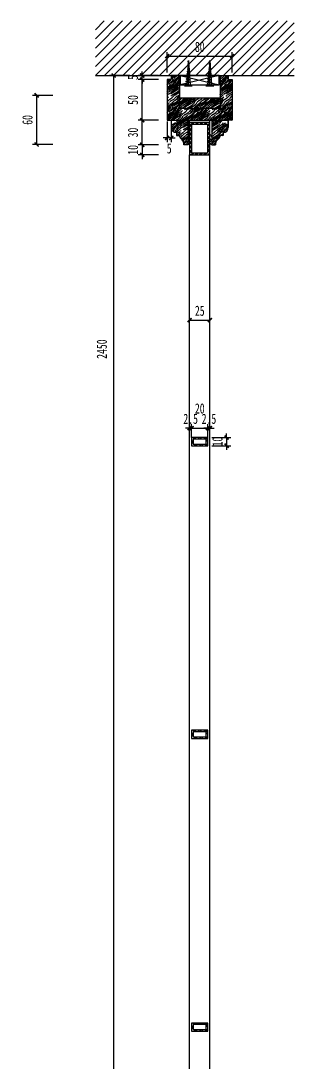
# Model space of a CAD drawing. Header units: millimetres. Extents: x 3104083 to 3173399, y -3165492 to -3044687.
# Drawn here: x 3122194 to 3122529, y -3049288 to -3048011 of the extents above; entities that cross this region are included whole.
import ezdxf

# ---------------------------------------------------------------- set-up
doc = ezdxf.new("R2010")
doc.units = ezdxf.units.MM
doc.header["$LTSCALE"] = 500
doc.header["$MEASUREMENT"] = 0
doc.header["$PDMODE"] = 2
doc.layers.get('0').update_dxf_attribs({"linetype": 'CONTINUOUS'})
doc.layers.get('DEFPOINTS').update_dxf_attribs({"linetype": 'CONTINUOUS'})
for name, color, linetype in [('2', 3, 'CONTINUOUS'), ('D-节点填充', 250, 'CONTINUOUS'), ('D-造型粗线', 4, 'CONTINUOUS'), ('D-造型细线', 146, 'CONTINUOUS')]:
    doc.layers.add(name, color=color, linetype=linetype)
doc.styles.add('DIM', font='SimSun.ttf', dxfattribs={"width": 0.7})
doc.dimstyles.new('00-5', dxfattribs={"dimscale": 5, "dimtxt": 2.5, "dimasz": 1, "dimexe": 1, "dimexo": 1, "dimgap": 1, "dimtad": 1, "dimdec": 0, "dimzin": 0, "dimdsep": 46, "dimtxsty": 'DIM', "dimblk": 'ARCHTICK', "dimcen": 0, "dimclrd": 5, "dimclre": 5, "dimclrt": 35, "dimadec": 0, "dimazin": 0, "dimtfac": 0.5, "dimtdec": 0, "dimtix": 1, "dimtmove": 2, "dimatfit": 2, "dimldrblk": 'A', "dimfxl": 0, "dimtolj": 1, "dimtzin": 0, "dimlwd": -1, "dimlwe": -1, "dimarcsym": 0})
pattern_1 = [(45, (156584.253, -124356.633), (-16.97056275, 16.97056275), [4.8, -7.2, 2.4, -9.6]), (45, (156595.708, -124344.33), (-16.97056275, 16.97056275), [4.8, -19.2]), (45, (156593.162, -124345.178), (-16.97056275, 16.97056275), [2.4, -21.6]), (45, (156583.404, -124354.087), (-16.97056275, 16.97056275), [1.2, -16.8, 1.2, -4.8]), (45, (156588.496, -124347.3), (-16.97056275, 16.97056275), [4.8, -7.2, 1.2, -10.8]), (45, (156583.829, -124351.117), (-16.97056275, 16.97056275), [3.6, -20.4]), (45, (156587.647, -124346.45), (-16.97056275, 16.97056275), [7.2, -16.8]), (45, (156582.132, -124351.117), (-16.97056275, 16.97056275), [4.8, -19.2]), (45, (156588.496, -124343.905), (-16.97056275, 16.97056275), [12, -12]), (45, (156582.556, -124348.147), (-16.97056275, 16.97056275), [2.4, -7.2, 4.8, -9.6]), (45, (156594.01, -124335.844), (-16.97056275, 16.97056275), [4.8, -19.2]), (45, (156590.193, -124338.814), (-16.97056275, 16.97056275), [2.4, -21.6]), (45, (156586.374, -124341.783), (-16.97056275, 16.97056275), [2.4, -21.6]), (45, (156577.465, -124349.844), (-16.97056275, 16.97056275), [4.8, -19.2]), (45, (156585.526, -124340.935), (-16.97056275, 16.97056275), [4.8, -19.2]), (45, (156584.677, -124340.086), (-16.97056275, 16.97056275), [4.8, -4.8, 4.8, -9.6]), (45, (156580.435, -124342.632), (-16.97056275, 16.97056275), [2.4, -12, 4.8, -4.8]), (45, (156583.404, -124338.814), (-16.97056275, 16.97056275), [7.2, -16.8]), (45, (156582.556, -124337.965), (-16.97056275, 16.97056275), [4.8, -19.2]), (45, (156575.343, -124344.33), (-16.97056275, 16.97056275), [7.2, -9.6, 2.4, -4.8]), (45, (156574.495, -124343.48), (-16.97056275, 16.97056275), [12, -12]), (45, (156584.253, -124332.874), (-16.97056275, 16.97056275), [2.4, -21.6]), (45, (156578.737, -124337.54), (-16.97056275, 16.97056275), [4.8, -19.2]), (45, (156574.92, -124340.51), (-16.97056275, 16.97056275), [2.4, -9.6, 2.4, -9.6]), (45, (156572.798, -124341.783), (-16.97056275, 16.97056275), [2.4, -7.2, 4.8, -9.6]), (45, (156575.768, -124337.965), (-16.97056275, 16.97056275), [2.4, -12, 2.4, -7.2]), (45, (156578.737, -124334.147), (-16.97056275, 16.97056275), [7.2, -16.8]), (45, (156571.1, -124340.086), (-16.97056275, 16.97056275), [4.8, -19.2]), (45, (156579.162, -124331.177), (-16.97056275, 16.97056275), [2.4, -21.6]), (45, (156582.132, -124327.358), (-16.97056275, 16.97056275), [2.4, -21.6]), (59.03624347, (156594.8595, -124343.4805), (16.970562749, 16.970562747), [2.472, -96.48253262]), (59.03624347, (156592.738, -124337.965), (16.970562749, 16.970562747), [2.472, -96.48253262]), (59.03624347, (156580.859, -124329.48), (16.970562749, 16.970562747), [2.472, -96.48253262]), (59.03624347, (156582.1316, -124340.935), (16.970562749, 16.970562747), [2.472, -96.48253262]), (59.03624347, (156582.98, -124334.995), (16.970562749, 16.970562747), [2.472, -96.48253262]), (59.03624347, (156585.95, -124334.571), (16.970562749, 16.970562747), [2.472, -96.48253262]), (59.03624347, (156574.495, -124340.0864), (16.970562749, 16.970562747), [2.472, -96.48253262]), (59.03624347, (156582.1316, -124334.147), (16.970562749, 16.970562747), [2.472, -96.48253262]), (59.03624347, (156591.8897, -124337.1166), (16.970562749, 16.970562747), [4.944, -94.01053262]), (59.03624347, (156588.92, -124337.541), (16.970562749, 16.970562747), [4.944, -94.01053262]), (59.03624347, (156588.0713, -124336.6923), (16.970562749, 16.970562747), [4.944, -94.01053262]), (210.96375653, (156588.4956, -124347.299), (-16.970562747, -16.970562749), [2.472, -4.944, 2.472, -89.066532624]), (210.96375653, (156582.556, -124348.1474), (-16.970562747, -16.970562749), [2.472, -96.48253262]), (210.96375653, (156574.919, -124340.5107), (-16.970562747, -16.970562749), [4.944, -94.01053262]), (239.03624347, (156595.708, -124344.329), (-16.970562749, -16.970562747), [2.472, -96.48253262]), (30.96375653, (156599.102, -124340.935), (16.970562747, 16.970562749), [2.472, -96.48253262]), (30.96375653, (156588.0713, -124340.0864), (16.970562747, 16.970562749), [2.472, -96.48253262]), (30.96375653, (156588.4956, -124333.7225), (16.970562747, 16.970562749), [2.472, -96.48253262]), (30.96375653, (156580.4346, -124339.238), (16.970562747, 16.970562749), [2.472, -96.48253262]), (30.96375653, (156576.616, -124338.8136), (16.970562747, 16.970562749), [2.472, -96.48253262]), (30.96375653, (156577.4647, -124336.268), (16.970562747, 16.970562749), [2.472, -96.48253262]), (30.96375653, (156580.4346, -124339.238), (16.970562747, 16.970562749), [2.472, -96.48253262]), (30.96375653, (156582.98, -124331.601), (16.970562747, 16.970562749), [9.888, -89.06653262]), (30.96375653, (156584.253, -124353.2386), (16.970562747, 16.970562749), [9.888, -89.06653262]), (30.96375653, (156584.677, -124350.269), (16.970562747, 16.970562749), [9.888, -89.06653262]), (30.96375653, (156585.526, -124347.723), (16.970562747, 16.970562749), [2.472, -4.944, 4.944, -86.594532624]), (30.96375653, (156584.253, -124346.4504), (16.970562747, 16.970562749), [4.944, -4.944, 4.944, -84.122532624]), (30.96375653, (156580.859, -124346.4504), (16.970562747, 16.970562749), [9.888, -89.06653262]), (30.96375653, (156577.889, -124346.8746), (16.970562747, 16.970562749), [9.888, -89.06653262]), (30.96375653, (156577.0404, -124346.026), (16.970562747, 16.970562749), [9.888, -89.06653262]), (30.96375653, (156583.8287, -124329.0555), (16.970562747, 16.970562749), [2.472, -96.48253262]), (30.96376753, (156583.8287, -124325.6614), (16.970559489, 16.970566007), [4.944, -94.01053262]), (30.96376753, (156574.495, -124336.6923), (16.970559489, 16.970566007), [4.944, -94.01053262]), (30.96375753, (156587.647, -124353.2386), (16.970562451, 16.970563045), [9.888, -89.06653262]), (30.96375753, (156585.95, -124331.177), (16.970562451, 16.970563045), [7.416, -91.53853262]), (30.96375753, (156588.92, -124330.7526), (16.970562451, 16.970563045), [14.832, -84.12253262])]

# ---------------------------------------------------------------- blocks, each defined once
blk = doc.blocks.new('A$C100F4FDF')
at = {"color": 2}
for p, q in [((-4.9, 0), (-3.4, -1.1)), ((-4.9, 0), (4.9, 0)), ((4.9, 0), (3.4, -1.1)), ((-3.4, -1.1), (3.4, -1.1)), ((0, -31.1), (-2.3, -1.1)), ((0, -31.1), (2.3, -1.1))]:
    blk.add_line(p, q, dxfattribs=at)
for p in [(0, -1.1), (-0.2, -29.8)]:
    blk.add_line(p, (0, -31.1))
for points in [[(2.3, -1.1), (-3.3, -2.4), (-2.2, -2.7)], [(2.1, -3.7), (3.1, -3.9), (-2.9, -5.5), (-2, -5.7)], [(1.9, -6.7), (2.7, -7), (-2.6, -8.5), (-1.7, -8.8)], [(1.7, -9.8), (2.4, -10), (-2.2, -11.5), (-1.5, -11.8)], [(1.4, -12.8), (2, -13.1), (-1.9, -14.6), (-1.3, -14.8)], [(1.2, -15.9), (1.7, -16.1), (-1.5, -17.6)], [(-1.5, -17.6), (-1, -17.9)], [(0.9, -18.9), (1.4, -19.1), (-1.2, -20.7), (-0.8, -20.9)], [(0.7, -22), (1, -22.2), (-0.8, -23.7), (-0.6, -24)], [(0.5, -25), (0.7, -25.2), (-0.5, -26.7), (-0.3, -27.1)], [(0.2, -28.1), (0.3, -28.3), (-0.2, -29.8)]]:
    blk.add_lwpolyline(points)
blk = doc.blocks.new('_ArchTick')
at = {"color": 0, "linetype": 'ByBlock', "const_width": 0.4}
blk.add_lwpolyline([(-0.5, -0.5), (0.5, 0.5)], dxfattribs=at)
blk = doc.blocks.new('*D31')
at = {"layer": 'D-造型细线', "color": 5, "ltscale": 100}
for p, q in [((3122362.6, -3048132.7), (3122337.6, -3048132.7)), ((3122342.6, -3048162.7), (3122342.6, -3048132.7)), ((3122362.6, -3048162.7), (3122337.6, -3048162.7))]:
    blk.add_line(p, q, dxfattribs=at)
at = {"layer": 'DEFPOINTS', "color": 0, "ltscale": 100}
for p in [(3122342.6, -3048132.7), (3122373.3, -3048132.7), (3122393.9, -3048162.7)]:
    blk.add_point(p, dxfattribs=at)
at = {"layer": 'D-造型细线', "color": 5, "ltscale": 100, "xscale": 5, "yscale": 5, "zscale": 5}
for p, rotation in [((3122342.6, -3048132.7), 90), ((3122342.6, -3048162.7), 270)]:
    blk.add_blockref('_ArchTick', p, dxfattribs=dict(at, rotation=rotation))
at = {"layer": 'D-造型细线', "color": 35, "ltscale": 100, "insert": (3122331.3, -3048147.7), "char_height": 12.5, "attachment_point": 5, "rotation": 90, "style": 'DIM'}
blk.add_mtext('\\A1;30', dxfattribs=at)
blk = doc.blocks.new('A')
for p, q in [((-0.37, 0), (-2.13, 0)), ((-1.44, 1.15), (-1.09, 1.44)), ((-1.44, 1.15), (-0.37, 0)), ((-1.44, -1.15), (-0.37, 0)), ((-1.09, 1.44), (0, 0)), ((-1.09, -1.44), (0, 0)), ((-1.44, -1.15), (-1.09, -1.44))]:
    blk.add_line(p, q)
for points in [[(-1.44, 1.15), (-1.09, 1.44), (-0.37, 0), (0, 0)], [(-1.44, -1.15), (-1.09, -1.44), (-0.37, 0), (0, 0)]]:
    blk.add_solid(points)
blk = doc.blocks.new('*D32')
at = {"layer": 'D-造型细线', "color": 5, "ltscale": 100}
for p, q in [((3122362.6, -3048082.7), (3122337.6, -3048082.7)), ((3122342.6, -3048132.7), (3122342.6, -3048082.7)), ((3122362.6, -3048132.7), (3122337.6, -3048132.7))]:
    blk.add_line(p, q, dxfattribs=at)
at = {"layer": 'DEFPOINTS', "color": 0, "ltscale": 100}
for p in [(3122342.6, -3048082.7), (3122373.3, -3048082.7), (3122373.3, -3048132.7)]:
    blk.add_point(p, dxfattribs=at)
at = {"layer": 'D-造型细线', "color": 5, "ltscale": 100, "xscale": 5, "yscale": 5, "zscale": 5}
for p, rotation in [((3122342.6, -3048082.7), 90), ((3122342.6, -3048132.7), 270)]:
    blk.add_blockref('_ArchTick', p, dxfattribs=dict(at, rotation=rotation))
at = {"layer": 'D-造型细线', "color": 35, "ltscale": 100, "insert": (3122331.3, -3048107.7), "char_height": 12.5, "attachment_point": 5, "rotation": 90, "style": 'DIM'}
blk.add_mtext('\\A1;50', dxfattribs=at)
blk = doc.blocks.new('*D33')
at = {"layer": 'D-造型细线', "color": 5, "ltscale": 100}
for p, q in [((3122342.6, -3048077.7), (3122342.6, -3048072.7)), ((3122362.6, -3048077.7), (3122337.6, -3048077.7)), ((3122362.6, -3048082.7), (3122337.6, -3048082.7)), ((3122342.6, -3048082.7), (3122342.6, -3048077.7)), ((3122342.6, -3048082.7), (3122342.6, -3048087.7))]:
    blk.add_line(p, q, dxfattribs=at)
at = {"layer": 'DEFPOINTS', "color": 0, "ltscale": 100}
for p in [(3122342.6, -3048077.7), (3122373.3, -3048082.7), (3122378.3, -3048077.7)]:
    blk.add_point(p, dxfattribs=at)
at = {"layer": 'D-造型细线', "color": 5, "ltscale": 100, "xscale": 5, "yscale": 5, "zscale": 5}
for p, rotation in [((3122342.6, -3048077.7), 270), ((3122342.6, -3048082.7), 90)]:
    blk.add_blockref('_ArchTick', p, dxfattribs=dict(at, rotation=rotation))
at = {"layer": 'D-造型细线', "color": 35, "ltscale": 100, "insert": (3122331.3, -3048080.2), "char_height": 12.5, "attachment_point": 5, "rotation": 90, "style": 'DIM'}
blk.add_mtext('\\A1;5', dxfattribs=at)
blk = doc.blocks.new('*D34')
at = {"layer": 'D-造型细线', "color": 5, "ltscale": 100}
for p, q in [((3122373.3, -3048073.9), (3122373.3, -3048048.9)), ((3122453.3, -3048073.9), (3122453.3, -3048048.9)), ((3122373.3, -3048053.9), (3122453.3, -3048053.9))]:
    blk.add_line(p, q, dxfattribs=at)
at = {"layer": 'DEFPOINTS', "color": 0, "ltscale": 100}
for p in [(3122453.3, -3048053.9), (3122373.3, -3048096.3), (3122453.3, -3048096.3)]:
    blk.add_point(p, dxfattribs=at)
at = {"layer": 'D-造型细线', "color": 5, "ltscale": 100, "xscale": 5, "yscale": 5, "zscale": 5, "rotation": 180}
blk.add_blockref('_ArchTick', (3122373.3, -3048053.9), dxfattribs=at)
at = {"layer": 'D-造型细线', "color": 5, "ltscale": 100, "xscale": 5, "yscale": 5, "zscale": 5}
blk.add_blockref('_ArchTick', (3122453.3, -3048053.9), dxfattribs=at)
at = {"layer": 'D-造型细线', "color": 35, "ltscale": 100, "insert": (3122413.3, -3048042.6), "char_height": 12.5, "attachment_point": 5, "style": 'DIM'}
blk.add_mtext('\\A1;80', dxfattribs=at)
blk = doc.blocks.new('*D87')
at = {"layer": 'D-造型细线', "color": 5, "ltscale": 100}
for p, q in [((3122327.6, -3048077.7), (3122302.6, -3048077.7)), ((3122307.6, -3050527.7), (3122307.6, -3048077.7)), ((3122327.6, -3050527.7), (3122302.6, -3050527.7))]:
    blk.add_line(p, q, dxfattribs=at)
at = {"layer": 'DEFPOINTS', "color": 0, "ltscale": 100}
for p in [(3122307.6, -3048077.7), (3122378.3, -3048077.7), (3122355.3, -3050527.7)]:
    blk.add_point(p, dxfattribs=at)
at = {"layer": 'D-造型细线', "color": 5, "ltscale": 100, "xscale": 5, "yscale": 5, "zscale": 5}
for p, rotation in [((3122307.6, -3048077.7), 90), ((3122307.6, -3050527.7), 270)]:
    blk.add_blockref('_ArchTick', p, dxfattribs=dict(at, rotation=rotation))
at = {"layer": 'D-造型细线', "color": 35, "ltscale": 100, "insert": (3122293.1, -3048413.4), "char_height": 12.5, "attachment_point": 5, "rotation": 90, "style": 'DIM'}
blk.add_mtext('\\A1;2450', dxfattribs=at)
blk = doc.blocks.new('*D88')
at = {"layer": 'D-造型细线', "color": 5, "ltscale": 100}
for p, q in [((3122400.8, -3048521.8), (3122400.8, -3048505.3)), ((3122403.3, -3048521.7), (3122403.3, -3048505.3)), ((3122400.8, -3048510.3), (3122395.8, -3048510.3)), ((3122400.8, -3048510.3), (3122403.3, -3048510.3)), ((3122403.3, -3048510.3), (3122408.3, -3048510.3))]:
    blk.add_line(p, q, dxfattribs=at)
at = {"layer": 'DEFPOINTS', "color": 0, "ltscale": 100}
for p in [(3122403.3, -3048510.3), (3122400.8, -3048526.8), (3122403.3, -3048526.7)]:
    blk.add_point(p, dxfattribs=at)
at = {"layer": 'D-造型细线', "color": 5, "ltscale": 100, "xscale": 5, "yscale": 5, "zscale": 5}
blk.add_blockref('_ArchTick', (3122400.8, -3048510.3), dxfattribs=at)
at = {"layer": 'D-造型细线', "color": 5, "ltscale": 100, "xscale": 5, "yscale": 5, "zscale": 5, "rotation": 180}
blk.add_blockref('_ArchTick', (3122403.3, -3048510.3), dxfattribs=at)
at = {"layer": 'D-造型细线', "color": 35, "ltscale": 100, "insert": (3122402.1, -3048499), "char_height": 12.5, "attachment_point": 5, "style": 'DIM'}
blk.add_mtext('\\A1;2.5', dxfattribs=at)
blk = doc.blocks.new('*D89')
at = {"layer": 'D-造型细线', "color": 5, "ltscale": 100}
for p, q in [((3122403.3, -3048516.9), (3122403.3, -3048505.3)), ((3122423.3, -3048516.9), (3122423.3, -3048505.3)), ((3122403.3, -3048510.3), (3122423.3, -3048510.3))]:
    blk.add_line(p, q, dxfattribs=at)
at = {"layer": 'DEFPOINTS', "color": 0, "ltscale": 100}
for p in [(3122403.3, -3048521.9), (3122423.3, -3048510.3), (3122423.3, -3048521.9)]:
    blk.add_point(p, dxfattribs=at)
at = {"layer": 'D-造型细线', "color": 5, "ltscale": 100, "xscale": 5, "yscale": 5, "zscale": 5, "rotation": 180}
blk.add_blockref('_ArchTick', (3122403.3, -3048510.3), dxfattribs=at)
at = {"layer": 'D-造型细线', "color": 5, "ltscale": 100, "xscale": 5, "yscale": 5, "zscale": 5}
blk.add_blockref('_ArchTick', (3122423.3, -3048510.3), dxfattribs=at)
at = {"layer": 'D-造型细线', "color": 35, "ltscale": 100, "insert": (3122413.3, -3048486.3), "char_height": 12.5, "attachment_point": 5, "style": 'DIM'}
blk.add_mtext('\\A1;20', dxfattribs=at)
blk = doc.blocks.new('*D90')
at = {"layer": 'D-造型细线', "color": 5, "ltscale": 100}
for p, q in [((3122423.3, -3048521.8), (3122423.3, -3048505.3)), ((3122425.8, -3048521.7), (3122425.8, -3048505.3)), ((3122423.3, -3048510.3), (3122418.3, -3048510.3)), ((3122423.3, -3048510.3), (3122425.8, -3048510.3)), ((3122425.8, -3048510.3), (3122430.8, -3048510.3))]:
    blk.add_line(p, q, dxfattribs=at)
at = {"layer": 'DEFPOINTS', "color": 0, "ltscale": 100}
for p in [(3122425.8, -3048510.3), (3122423.3, -3048526.8), (3122425.8, -3048526.7)]:
    blk.add_point(p, dxfattribs=at)
at = {"layer": 'D-造型细线', "color": 5, "ltscale": 100, "xscale": 5, "yscale": 5, "zscale": 5}
blk.add_blockref('_ArchTick', (3122423.3, -3048510.3), dxfattribs=at)
at = {"layer": 'D-造型细线', "color": 5, "ltscale": 100, "xscale": 5, "yscale": 5, "zscale": 5, "rotation": 180}
blk.add_blockref('_ArchTick', (3122425.8, -3048510.3), dxfattribs=at)
at = {"layer": 'D-造型细线', "color": 35, "ltscale": 100, "insert": (3122424.6, -3048499), "char_height": 12.5, "attachment_point": 5, "style": 'DIM'}
blk.add_mtext('\\A1;2.5', dxfattribs=at)
blk = doc.blocks.new('*D91')
at = {"layer": 'D-造型细线', "color": 5, "ltscale": 100}
for p, q in [((3122428.3, -3048521.9), (3122451.3, -3048521.9)), ((3122446.3, -3048521.9), (3122446.3, -3048516.9)), ((3122446.3, -3048521.9), (3122446.3, -3048531.9)), ((3122428.3, -3048531.9), (3122451.3, -3048531.9)), ((3122446.3, -3048531.9), (3122446.3, -3048536.9))]:
    blk.add_line(p, q, dxfattribs=at)
at = {"layer": 'DEFPOINTS', "color": 0, "ltscale": 100}
for p in [(3122423.3, -3048521.9), (3122423.3, -3048531.9), (3122446.3, -3048531.9)]:
    blk.add_point(p, dxfattribs=at)
at = {"layer": 'D-造型细线', "color": 5, "ltscale": 100, "xscale": 5, "yscale": 5, "zscale": 5}
for p, rotation in [((3122446.3, -3048521.9), 270), ((3122446.3, -3048531.9), 90)]:
    blk.add_blockref('_ArchTick', p, dxfattribs=dict(at, rotation=rotation))
at = {"layer": 'D-造型细线', "color": 35, "ltscale": 100, "insert": (3122435.1, -3048526.9), "char_height": 12.5, "attachment_point": 5, "rotation": 90, "style": 'DIM'}
blk.add_mtext('\\A1;10', dxfattribs=at)
blk = doc.blocks.new('*D801')
at = {"layer": 'D-造型细线', "color": 5, "ltscale": 100}
for p, q in [((3122233, -3048102.1), (3122208, -3048102.1)), ((3122213, -3048102.1), (3122213, -3048162.3)), ((3122233, -3048162.3), (3122208, -3048162.3))]:
    blk.add_line(p, q, dxfattribs=at)
at = {"layer": 'DEFPOINTS', "color": 0, "ltscale": 100}
for p in [(3122258.9, -3048102.1), (3122213, -3048162.3), (3122258.9, -3048162.3)]:
    blk.add_point(p, dxfattribs=at)
at = {"layer": 'D-造型细线', "color": 5, "ltscale": 100, "xscale": 5, "yscale": 5, "zscale": 5}
for p, rotation in [((3122213, -3048102.1), 90), ((3122213, -3048162.3), 270)]:
    blk.add_blockref('_ArchTick', p, dxfattribs=dict(at, rotation=rotation))
at = {"layer": 'D-造型细线', "color": 35, "ltscale": 100, "insert": (3122201.8, -3048132.2), "char_height": 12.5, "attachment_point": 5, "rotation": 90, "style": 'DIM'}
blk.add_mtext('\\A1;60', dxfattribs=at)
blk = doc.blocks.new('*D811')
at = {"layer": 'D-造型细线', "color": 5, "ltscale": 100}
for p, q in [((3122400.8, -3048383.8), (3122400.8, -3048372.7)), ((3122400.8, -3048377.7), (3122425.8, -3048377.7)), ((3122425.8, -3048383.8), (3122425.8, -3048372.7))]:
    blk.add_line(p, q, dxfattribs=at)
at = {"layer": 'DEFPOINTS', "color": 0, "ltscale": 100}
for p in [(3122425.8, -3048377.7), (3122400.8, -3048388.8), (3122425.8, -3048388.8)]:
    blk.add_point(p, dxfattribs=at)
at = {"layer": 'D-造型细线', "color": 5, "ltscale": 100, "xscale": 5, "yscale": 5, "zscale": 5, "rotation": 180}
blk.add_blockref('_ArchTick', (3122400.8, -3048377.7), dxfattribs=at)
at = {"layer": 'D-造型细线', "color": 5, "ltscale": 100, "xscale": 5, "yscale": 5, "zscale": 5}
blk.add_blockref('_ArchTick', (3122425.8, -3048377.7), dxfattribs=at)
at = {"layer": 'D-造型细线', "color": 35, "ltscale": 100, "insert": (3122413.3, -3048366.4), "char_height": 12.5, "attachment_point": 5, "style": 'DIM'}
blk.add_mtext('\\A1;25', dxfattribs=at)
blk = doc.blocks.new('*D812')
at = {"layer": 'D-造型细线', "color": 5, "ltscale": 100}
for p, q in [((3122362.6, -3048162.7), (3122337.6, -3048162.7)), ((3122342.6, -3048162.7), (3122342.6, -3048157.7)), ((3122342.6, -3048162.7), (3122342.6, -3048175.2)), ((3122362.6, -3048175.2), (3122337.6, -3048175.2)), ((3122342.6, -3048175.2), (3122342.6, -3048180.2))]:
    blk.add_line(p, q, dxfattribs=at)
at = {"layer": 'DEFPOINTS', "color": 0, "ltscale": 100}
for p in [(3122396.2, -3048162.7), (3122342.6, -3048175.2), (3122400.8, -3048175.2)]:
    blk.add_point(p, dxfattribs=at)
at = {"layer": 'D-造型细线', "color": 5, "ltscale": 100, "xscale": 5, "yscale": 5, "zscale": 5}
for p, rotation in [((3122342.6, -3048162.7), 270), ((3122342.6, -3048175.2), 90)]:
    blk.add_blockref('_ArchTick', p, dxfattribs=dict(at, rotation=rotation))
at = {"layer": 'D-造型细线', "color": 35, "ltscale": 100, "insert": (3122331.3, -3048168.9), "char_height": 12.5, "attachment_point": 5, "rotation": 90, "style": 'DIM'}
blk.add_mtext('\\A1;10', dxfattribs=at)
blk = doc.blocks.new('*D813')
at = {"layer": 'D-造型细线', "color": 5, "ltscale": 100}
for p, q in [((3122373.3, -3048134.3), (3122373.3, -3048159.3)), ((3122378.3, -3048134.3), (3122378.3, -3048159.3)), ((3122373.3, -3048154.3), (3122368.3, -3048154.3)), ((3122378.3, -3048154.3), (3122373.3, -3048154.3)), ((3122378.3, -3048154.3), (3122383.3, -3048154.3))]:
    blk.add_line(p, q, dxfattribs=at)
at = {"layer": 'DEFPOINTS', "color": 0, "ltscale": 100}
for p in [(3122373.3, -3048128.4), (3122378.3, -3048128.4), (3122373.3, -3048154.3)]:
    blk.add_point(p, dxfattribs=at)
at = {"layer": 'D-造型细线', "color": 5, "ltscale": 100, "xscale": 5, "yscale": 5, "zscale": 5}
blk.add_blockref('_ArchTick', (3122373.3, -3048154.3), dxfattribs=at)
at = {"layer": 'D-造型细线', "color": 5, "ltscale": 100, "xscale": 5, "yscale": 5, "zscale": 5, "rotation": 180}
blk.add_blockref('_ArchTick', (3122378.3, -3048154.3), dxfattribs=at)
at = {"layer": 'D-造型细线', "color": 35, "ltscale": 100, "insert": (3122375.8, -3048167.2), "char_height": 12.5, "attachment_point": 5, "style": 'DIM'}
blk.add_mtext('\\A1;5', dxfattribs=at)

msp = doc.modelspace()

# ---------------------------------------------------------------- hatches: boundary and pattern name
at = {"layer": '2', "ltscale": 100}
h = msp.add_hatch(dxfattribs=at)
h.set_pattern_fill('ANSI31', color=251, scale=5, style=0)
h.set_pattern_definition([(45, (3122285.142, -3048077.696), (-5.61266, 5.61266), [])])
h.paths.add_polyline_path([(3122529.252, -3048010.626), (3122285.142, -3048010.626), (3122285.142, -3048077.696), (3122397.857, -3048077.696), (3122397.98, -3048076.108), (3122397.402, -3048075.885), (3122398.018, -3048075.624), (3122398.217, -3048073.065), (3122397.748, -3048072.845), (3122398.254, -3048072.579), (3122398.453, -3048070.019), (3122398.094, -3048069.805), (3122398.491, -3048069.53), (3122398.69, -3048066.97), (3122398.44, -3048066.765), (3122398.729, -3048066.473), (3122398.928, -3048063.911), (3122398.786, -3048063.725), (3122398.969, -3048063.383), (3122399.17, -3048060.806), (3122399.132, -3048060.685), (3122399.281, -3048059.377), (3122399.466, -3048061.765), (3122399.603, -3048062.205), (3122399.514, -3048062.37), (3122399.713, -3048064.937), (3122399.949, -3048065.245), (3122399.752, -3048065.442), (3122399.952, -3048068.004), (3122400.295, -3048068.286), (3122399.99, -3048068.496), (3122400.189, -3048071.055), (3122400.641, -3048071.325), (3122400.227, -3048071.542), (3122400.426, -3048074.101), (3122400.987, -3048074.365), (3122400.463, -3048074.587), (3122400.662, -3048077.145), (3122401.332, -3048077.405), (3122400.7, -3048077.629), (3122400.705, -3048077.696), (3122424.086, -3048077.696), (3122424.21, -3048076.108), (3122423.632, -3048075.885), (3122424.248, -3048075.624), (3122424.447, -3048073.065), (3122423.978, -3048072.845), (3122424.484, -3048072.579), (3122424.683, -3048070.019), (3122424.324, -3048069.805), (3122424.721, -3048069.53), (3122424.92, -3048066.97), (3122424.67, -3048066.765), (3122424.959, -3048066.473), (3122425.158, -3048063.911), (3122425.016, -3048063.725), (3122425.199, -3048063.383), (3122425.4, -3048060.806), (3122425.362, -3048060.685), (3122425.511, -3048059.377), (3122425.696, -3048061.765), (3122425.833, -3048062.205), (3122425.744, -3048062.37), (3122425.943, -3048064.937), (3122426.179, -3048065.245), (3122425.982, -3048065.442), (3122426.182, -3048068.004), (3122426.525, -3048068.286), (3122426.22, -3048068.496), (3122426.419, -3048071.055), (3122426.87, -3048071.325), (3122426.457, -3048071.542), (3122426.656, -3048074.101), (3122427.216, -3048074.365), (3122426.693, -3048074.587), (3122426.892, -3048077.145), (3122427.562, -3048077.405), (3122426.93, -3048077.629), (3122426.935, -3048077.696), (3122529.252, -3048077.696)])
at = {"layer": 'D-节点填充', "ltscale": 0.15}
h = msp.add_hatch(dxfattribs=at)
h.set_pattern_fill('ANSI32', color=256, scale=10, angle=90, style=0)
h.set_pattern_definition([(225, (6049014.7993, -6012145.6285), (-2.6516504294, 2.6516504294), []), (225, (6049014.7993, -6012147.3963), (-2.6516504294, 2.6516504294), [])])
h.paths.add_polyline_path([(3122425.802, -3048175.193), (3122425.802, -3048135.51), (3122400.802, -3048135.51), (3122400.802, -3048175.193)])
h.paths.add_polyline_path([(3122423.302, -3048172.693), (3122423.302, -3048138.01), (3122403.302, -3048138.01), (3122403.302, -3048172.693)], flags=16)
h = msp.add_hatch(dxfattribs=at)
h.set_pattern_fill('ANSI38', color=256, scale=1.2, angle=-90, style=0)
h.set_pattern_definition([(135, (3122428.052, -3048162.696), (-2.69408, -2.69408), []), (225, (3122428.052, -3048162.696), (-2.69408, -8.08223), [9.525, -5.715])])
edge = h.paths.add_edge_path()
edge.add_line((3122425.802, -3048162.696), (3122425.802, -3048147.696))
edge.add_line((3122425.802, -3048147.696), (3122428.052, -3048147.696))
edge.add_line((3122428.052, -3048147.696), (3122428.052, -3048162.696))
edge.add_arc((3122426.927, -3048163.396), 1.325, 391.890792, 508.109208)
edge = h.paths.add_edge_path()
edge.add_line((3122400.802, -3048162.696), (3122400.802, -3048147.696))
edge.add_line((3122400.802, -3048147.696), (3122398.552, -3048147.696))
edge.add_line((3122398.552, -3048147.696), (3122398.552, -3048162.696))
edge.add_arc((3122399.677, -3048163.396), 1.325, 391.890792, 508.109208, ccw=False)
h = msp.add_hatch(dxfattribs=at)
h.set_pattern_fill('ANSI32', color=256, angle=270, style=0)
h.set_pattern_definition([(315, (195811.8044, -6011367.2945), (3.3675960454, 3.3675960454), []), (315, (195811.8044, -6011369.5395), (3.3675960454, 3.3675960454), [])])
h.paths.add_polyline_path([(3122403.302, -3048521.863), (3122403.302, -3048531.863), (3122423.302, -3048531.863), (3122423.302, -3048521.863)])
h.paths.add_polyline_path([(3122405.302, -3048523.863), (3122405.302, -3048529.863), (3122421.302, -3048529.863), (3122421.302, -3048523.863)], flags=16)
h = msp.add_hatch(dxfattribs=at)
h.set_pattern_fill('ANSI32', color=256, angle=270, style=0)
h.set_pattern_definition([(315, (195811.8044, -6011726.461), (3.3675960454, 3.3675960454), []), (315, (195811.8044, -6011728.706), (3.3675960454, 3.3675960454), [])])
h.paths.add_polyline_path([(3122403.302, -3048881.029), (3122403.302, -3048891.029), (3122423.302, -3048891.029), (3122423.302, -3048881.029)])
h.paths.add_polyline_path([(3122405.302, -3048883.029), (3122405.302, -3048889.029), (3122421.302, -3048889.029), (3122421.302, -3048883.029)], flags=16)
h = msp.add_hatch(dxfattribs=at)
h.set_pattern_fill('ANSI32', color=256, angle=270, style=0)
h.set_pattern_definition([(315, (195811.8044, -6012085.628), (3.3675960454, 3.3675960454), []), (315, (195811.8044, -6012087.873), (3.3675960454, 3.3675960454), [])])
h.paths.add_polyline_path([(3122403.302, -3049240.196), (3122403.302, -3049250.196), (3122423.302, -3049250.196), (3122423.302, -3049240.196)])
h.paths.add_polyline_path([(3122405.302, -3049242.196), (3122405.302, -3049248.196), (3122421.302, -3049248.196), (3122421.302, -3049242.196)], flags=16)
at = {"layer": 'D-造型细线', "ltscale": 100}
h = msp.add_hatch(dxfattribs=at)
h.set_pattern_fill('FB木纹中SC300', color=251, scale=6, angle=45, style=0, pattern_type=2)
h.set_pattern_definition([(45, (6241500.024, -6099344.838), (-16.97056275, 16.97056275), [4.8, -7.2, 2.4, -9.6]), (45, (6241511.48, -6099332.534), (-16.97056275, 16.97056275), [4.8, -19.2]), (45, (6241508.934, -6099333.383), (-16.97056275, 16.97056275), [2.4, -21.6]), (45, (6241499.176, -6099342.292), (-16.97056275, 16.97056275), [1.2, -16.8, 1.2, -4.8]), (45, (6241504.267, -6099335.504), (-16.97056275, 16.97056275), [4.8, -7.2, 1.2, -10.8]), (45, (6241499.6, -6099339.322), (-16.97056275, 16.97056275), [3.6, -20.4]), (45, (6241503.418, -6099334.655), (-16.97056275, 16.97056275), [7.2, -16.8]), (45, (6241497.903, -6099339.322), (-16.97056275, 16.97056275), [4.8, -19.2]), (45, (6241504.267, -6099332.11), (-16.97056275, 16.97056275), [12, -12]), (45, (6241498.327, -6099336.353), (-16.97056275, 16.97056275), [2.4, -7.2, 4.8, -9.6]), (45, (6241509.782, -6099324.05), (-16.97056275, 16.97056275), [4.8, -19.2]), (45, (6241505.964, -6099327.019), (-16.97056275, 16.97056275), [2.4, -21.6]), (45, (6241502.146, -6099329.989), (-16.97056275, 16.97056275), [2.4, -21.6]), (45, (6241493.236, -6099338.05), (-16.97056275, 16.97056275), [4.8, -19.2]), (45, (6241501.297, -6099329.14), (-16.97056275, 16.97056275), [4.8, -19.2]), (45, (6241500.448, -6099328.292), (-16.97056275, 16.97056275), [4.8, -4.8, 4.8, -9.6]), (45, (6241496.206, -6099330.837), (-16.97056275, 16.97056275), [2.4, -12, 4.8, -4.8]), (45, (6241499.176, -6099327.019), (-16.97056275, 16.97056275), [7.2, -16.8]), (45, (6241498.327, -6099326.17), (-16.97056275, 16.97056275), [4.8, -19.2]), (45, (6241491.115, -6099332.534), (-16.97056275, 16.97056275), [7.2, -9.6, 2.4, -4.8]), (45, (6241490.266, -6099331.686), (-16.97056275, 16.97056275), [12, -12]), (45, (6241500.024, -6099321.08), (-16.97056275, 16.97056275), [2.4, -21.6]), (45, (6241494.509, -6099325.746), (-16.97056275, 16.97056275), [4.8, -19.2]), (45, (6241490.69, -6099328.716), (-16.97056275, 16.97056275), [2.4, -9.6, 2.4, -9.6]), (45, (6241488.57, -6099329.989), (-16.97056275, 16.97056275), [2.4, -7.2, 4.8, -9.6]), (45, (6241491.54, -6099326.17), (-16.97056275, 16.97056275), [2.4, -12, 2.4, -7.2]), (45, (6241494.509, -6099322.352), (-16.97056275, 16.97056275), [7.2, -16.8]), (45, (6241486.872, -6099328.292), (-16.97056275, 16.97056275), [4.8, -19.2]), (45, (6241494.933, -6099319.382), (-16.97056275, 16.97056275), [2.4, -21.6]), (45, (6241497.903, -6099315.564), (-16.97056275, 16.97056275), [2.4, -21.6]), (59.03624347, (6241510.631, -6099331.6856), (16.970562749, 16.970562747), [2.472, -96.48253262]), (59.03624347, (6241508.5095, -6099326.17), (16.970562749, 16.970562747), [2.472, -96.48253262]), (59.03624347, (6241496.63, -6099317.685), (16.970562749, 16.970562747), [2.472, -96.48253262]), (59.03624347, (6241497.903, -6099329.14), (16.970562749, 16.970562747), [2.472, -96.48253262]), (59.03624347, (6241498.7514, -6099323.2003), (16.970562749, 16.970562747), [2.472, -96.48253262]), (59.03624347, (6241501.721, -6099322.776), (16.970562749, 16.970562747), [2.472, -96.48253262]), (59.03624347, (6241490.266, -6099328.2915), (16.970562749, 16.970562747), [2.472, -96.48253262]), (59.03624347, (6241497.903, -6099322.352), (16.970562749, 16.970562747), [2.472, -96.48253262]), (59.03624347, (6241507.661, -6099325.3217), (16.970562749, 16.970562747), [4.944, -94.01053262]), (59.03624347, (6241504.691, -6099325.746), (16.970562749, 16.970562747), [4.944, -94.01053262]), (59.03624347, (6241503.8426, -6099324.8974), (16.970562749, 16.970562747), [4.944, -94.01053262]), (210.96375653, (6241504.267, -6099335.504), (-16.970562747, -16.970562749), [2.472, -4.944, 2.472, -89.066532624]), (210.96375653, (6241498.327, -6099336.3525), (-16.970562747, -16.970562749), [2.472, -96.48253262]), (210.96375653, (6241490.6904, -6099328.716), (-16.970562747, -16.970562749), [4.944, -94.01053262]), (239.03624347, (6241511.4793, -6099332.534), (-16.970562749, -16.970562747), [2.472, -96.48253262]), (30.96375653, (6241514.8734, -6099329.14), (16.970562747, 16.970562749), [2.472, -96.48253262]), (30.96375653, (6241503.8426, -6099328.2915), (16.970562747, 16.970562749), [2.472, -96.48253262]), (30.96375653, (6241504.267, -6099321.9276), (16.970562747, 16.970562749), [2.472, -96.48253262]), (30.96375653, (6241496.206, -6099327.443), (16.970562747, 16.970562749), [2.472, -96.48253262]), (30.96375653, (6241492.3874, -6099327.019), (16.970562747, 16.970562749), [2.472, -96.48253262]), (30.96375653, (6241493.236, -6099324.473), (16.970562747, 16.970562749), [2.472, -96.48253262]), (30.96375653, (6241496.206, -6099327.443), (16.970562747, 16.970562749), [2.472, -96.48253262]), (30.96375653, (6241498.7514, -6099319.806), (16.970562747, 16.970562749), [9.888, -89.06653262]), (30.96375653, (6241500.024, -6099341.4437), (16.970562747, 16.970562749), [9.888, -89.06653262]), (30.96375653, (6241500.4484, -6099338.474), (16.970562747, 16.970562749), [9.888, -89.06653262]), (30.96375653, (6241501.297, -6099335.928), (16.970562747, 16.970562749), [2.472, -4.944, 4.944, -86.594532624]), (30.96375653, (6241500.024, -6099334.6555), (16.970562747, 16.970562749), [4.944, -4.944, 4.944, -84.122532624]), (30.96375653, (6241496.63, -6099334.6555), (16.970562747, 16.970562749), [9.888, -89.06653262]), (30.96375653, (6241493.66, -6099335.08), (16.970562747, 16.970562749), [9.888, -89.06653262]), (30.96375653, (6241492.8117, -6099334.231), (16.970562747, 16.970562749), [9.888, -89.06653262]), (30.96375653, (6241499.6, -6099317.2607), (16.970562747, 16.970562749), [2.472, -96.48253262]), (30.96376753, (6241499.6, -6099313.8665), (16.970559489, 16.970566007), [4.944, -94.01053262]), (30.96376753, (6241490.266, -6099324.8974), (16.970559489, 16.970566007), [4.944, -94.01053262]), (30.96375753, (6241503.4183, -6099341.4437), (16.970562451, 16.970563045), [9.888, -89.06653262]), (30.96375753, (6241501.721, -6099319.382), (16.970562451, 16.970563045), [7.416, -91.53853262]), (30.96375753, (6241504.691, -6099318.9577), (16.970562451, 16.970563045), [14.832, -84.12253262])])
h.paths.add_polyline_path([(3122438.302, -3048117.696), (3122438.302, -3048104.964), (3122388.302, -3048104.964), (3122388.302, -3048117.696)])
h.paths.add_polyline_path([(3122438.302, -3048117.696), (3122453.302, -3048132.696), (3122453.302, -3048082.696), (3122448.302, -3048082.696), (3122448.302, -3048077.696), (3122438.302, -3048077.696), (3122438.302, -3048089.295)])
h.paths.add_polyline_path([(3122388.302, -3048117.696), (3122373.302, -3048132.696), (3122378.302, -3048132.696), (3122383.302, -3048132.696), (3122448.302, -3048132.696), (3122453.302, -3048132.696), (3122438.302, -3048117.696)])
h.paths.add_polyline_path([(3122373.302, -3048132.696), (3122388.302, -3048117.696), (3122388.302, -3048077.696), (3122378.302, -3048077.696), (3122378.302, -3048082.696), (3122373.302, -3048082.696)])
h = msp.add_hatch(dxfattribs=at)
h.set_pattern_fill('FB木纹中SC300', color=251, scale=6, angle=45, style=0, pattern_type=2)
h.set_pattern_definition(pattern_1)
h.paths.add_polyline_path([(3122384.552, -3048132.696), (3122384.552, -3048135.196, 1), (3122384.552, -3048147.696), (3122384.552, -3048151.446), (3122388.302, -3048151.446, 0.22726166), (3122389.873, -3048155.146, -0.00768628), (3122391.512, -3048156.635, -0.22287207), (3122393.927, -3048162.696), (3122398.552, -3048162.696), (3122398.552, -3048132.696)])
h = msp.add_hatch(dxfattribs=at)
h.set_pattern_fill('FB木纹中SC300', color=251, scale=6, angle=45, style=0, pattern_type=2)
h.set_pattern_definition(pattern_1)
h.paths.add_polyline_path([(3122442.052, -3048132.696), (3122442.052, -3048135.196, -1), (3122442.052, -3048147.696), (3122442.052, -3048151.446), (3122438.302, -3048151.446, -0.22726166), (3122436.731, -3048155.146, 0.00768628), (3122435.092, -3048156.635, 0.22287207), (3122432.677, -3048162.696), (3122428.052, -3048162.696), (3122428.052, -3048132.696)])

# ---------------------------------------------------------------- linework, layer by layer
at = {"layer": '2', "color": 3, "ltscale": 100}
for p, q in [((3122378.302, -3048082.696), (3122373.302, -3048082.696)), ((3122373.302, -3048082.696), (3122373.302, -3048132.696)), ((3122378.302, -3048077.696), (3122378.302, -3048082.696)), ((3122388.302, -3048077.696), (3122378.302, -3048077.696)), ((3122388.302, -3048077.696), (3122388.302, -3048117.696)), ((3122389.302, -3048077.696), (3122389.302, -3048089.295)), ((3122437.302, -3048089.295), (3122437.302, -3048077.696)), ((3122438.302, -3048077.696), (3122438.302, -3048117.696)), ((3122438.302, -3048077.696), (3122448.302, -3048077.696)), ((3122448.302, -3048077.696), (3122448.302, -3048082.696)), ((3122448.302, -3048082.696), (3122453.302, -3048082.696)), ((3122453.302, -3048082.696), (3122453.302, -3048132.696)), ((3122389.302, -3048089.295), (3122437.302, -3048089.295)), ((3122388.302, -3048104.964), (3122438.302, -3048104.964)), ((3122388.302, -3048117.696), (3122373.302, -3048132.696)), ((3122388.302, -3048117.696), (3122438.302, -3048117.696)), ((3122438.302, -3048117.696), (3122453.302, -3048132.696)), ((3122373.302, -3048132.696), (3122378.302, -3048132.696)), ((3122378.302, -3048132.696), (3122378.302, -3048141.446)), ((3122378.302, -3048132.696), (3122448.302, -3048132.696)), ((3122378.302, -3048132.696), (3122383.302, -3048132.696)), ((3122398.552, -3048132.696), (3122398.552, -3048162.696)), ((3122428.052, -3048132.696), (3122428.052, -3048162.696)), ((3122448.302, -3048132.696), (3122443.302, -3048132.696)), ((3122448.302, -3048141.446), (3122448.302, -3048132.696)), ((3122448.302, -3048132.696), (3122448.302, -3048141.446)), ((3122453.302, -3048132.696), (3122448.302, -3048132.696)), ((3122384.552, -3048147.696), (3122384.552, -3048151.446)), ((3122384.552, -3048151.446), (3122388.302, -3048151.446)), ((3122442.052, -3048151.446), (3122438.302, -3048151.446)), ((3122442.052, -3048147.696), (3122442.052, -3048151.446)), ((3122393.927, -3048162.071), (3122393.927, -3048162.696)), ((3122398.552, -3048162.696), (3122393.927, -3048162.696)), ((3122428.052, -3048162.696), (3122432.677, -3048162.696))]:
    msp.add_line(p, q, dxfattribs=at)
at = {"layer": '2', "color": 1, "ltscale": 100}
for p, q in [((3122437.302, -3048077.696), (3122389.302, -3048089.295)), ((3122389.302, -3048077.696), (3122437.302, -3048089.295))]:
    msp.add_line(p, q, dxfattribs=at)
at = {"layer": '2', "color": 3, "ltscale": 100}
for points in [[(3122285.142, -3048077.696), (3122529.252, -3048077.696)], [(3122388.302, -3048077.696), (3122388.302, -3048089.295)], [(3122437.302, -3048077.696), (3122389.302, -3048077.696)], [(3122438.302, -3048089.295), (3122438.302, -3048077.696)], [(3122389.302, -3048089.295), (3122437.302, -3048089.295)]]:
    msp.add_lwpolyline(points, dxfattribs=at)
for centre, radius, start, end in [((3122384.552, -3048141.446), 6.25, 180, 270), ((3122392.947, -3048151.657), 4.65, 177.402493, 228.617145), ((3122433.656, -3048151.657), 4.65, 311.382855, 2.597507), ((3122442.052, -3048141.446), 6.25, 270, 0), ((3122342.268, -3048209.176), 72.011, 46.855613, 48.617145), ((3122386.258, -3048162.24), 7.682, 356.598476, 46.855613), ((3122440.346, -3048162.24), 7.682, 133.144387, 183.401524), ((3122484.336, -3048209.176), 72.011, 131.382855, 133.144387)]:
    msp.add_arc(centre, radius, start, end, dxfattribs=at)
at = {"layer": 'D-造型粗线'}
for p, q in [((3122400.802, -3048150.192), (3122400.802, -3048132.696)), ((3122425.802, -3048150.192), (3122425.802, -3048132.696)), ((3122428.052, -3048132.696), (3122428.052, -3048162.696)), ((3122432.677, -3048162.071), (3122432.677, -3048162.696))]:
    msp.add_line(p, q, dxfattribs=at)
msp.add_lwpolyline([(3122425.802, -3048175.193), (3122425.802, -3048135.51), (3122400.802, -3048135.51), (3122400.802, -3048175.193)], close=True, dxfattribs=at)
at = {"layer": 'D-造型细线', "color": 44, "ltscale": 0.15}
for p, q in [((3122400.802, -3050341.036), (3122400.802, -3048175.192)), ((3122425.802, -3050341.036), (3122425.802, -3048175.192))]:
    msp.add_line(p, q, dxfattribs=at)
for points in [[(3122423.302, -3048172.693), (3122423.302, -3048138.01), (3122403.302, -3048138.01), (3122403.302, -3048172.693)], [(3122423.302, -3048531.863), (3122423.302, -3048521.863), (3122403.302, -3048521.863), (3122403.302, -3048531.863)], [(3122421.302, -3048529.863), (3122421.302, -3048523.863), (3122405.302, -3048523.863), (3122405.302, -3048529.863)], [(3122423.302, -3048891.029), (3122423.302, -3048881.029), (3122403.302, -3048881.029), (3122403.302, -3048891.029)], [(3122421.302, -3048889.029), (3122421.302, -3048883.029), (3122405.302, -3048883.029), (3122405.302, -3048889.029)], [(3122423.302, -3049250.196), (3122423.302, -3049240.196), (3122403.302, -3049240.196), (3122403.302, -3049250.196)], [(3122421.302, -3049248.196), (3122421.302, -3049242.196), (3122405.302, -3049242.196), (3122405.302, -3049248.196)]]:
    msp.add_lwpolyline(points, close=True, dxfattribs=at)
for centre in [(3122399.677, -3048163.396), (3122426.927, -3048163.396)]:
    msp.add_arc(centre, 1.325, 31.890792, 148.109208, dxfattribs=at)

# ---------------------------------------------------------------- block references
at = {"xscale": -1, "rotation": 180}
for p in [(3122399.284, -3048090.461), (3122425.514, -3048090.461)]:
    msp.add_blockref('A$C100F4FDF', p, dxfattribs=at)

# ---------------------------------------------------------------- dimensions: what is measured, and where the dimension line sits
at = {"layer": 'D-造型细线', "color": 3, "ltscale": 100}
dim = msp.add_linear_dim(base=(3122453.302, -3048053.863), p1=(3122373.302, -3048096.339), p2=(3122453.302, -3048096.339), dimstyle='00-5', dxfattribs=at)
dim.commit()
dim.dimension.update_dxf_attribs({"geometry": '*D34', "text_midpoint": (3122413.302, -3048042.613)})
dim = msp.add_linear_dim(base=(3122307.636, -3048077.696), p1=(3122355.302, -3050527.696), p2=(3122378.302, -3048077.696), angle=90, dimstyle='00-5', dxfattribs=at)
dim.commit()
dim.dimension.update_dxf_attribs({"geometry": '*D87', "text_midpoint": (3122293.065, -3048413.357), "dimtype": 160})
for base, p1, p2, picture, middle in [((3122342.551, -3048077.696), (3122373.302, -3048082.696), (3122378.302, -3048077.696), '*D33', (3122331.301, -3048080.196)), ((3122342.551, -3048082.696), (3122373.302, -3048132.696), (3122373.302, -3048082.696), '*D32', (3122331.301, -3048107.696)), ((3122213.037, -3048162.272), (3122258.869, -3048102.06), (3122258.869, -3048162.272), '*D801', (3122201.787, -3048132.166)), ((3122342.551, -3048132.696), (3122393.927, -3048162.696), (3122373.302, -3048132.696), '*D31', (3122331.301, -3048147.696)), ((3122446.345, -3048531.863), (3122423.302, -3048521.863), (3122423.302, -3048531.863), '*D91', (3122435.095, -3048526.863))]:
    dim = msp.add_linear_dim(base=base, p1=p1, p2=p2, angle=90, dimstyle='00-5', dxfattribs=at)
    dim.commit()
    dim.dimension.update_dxf_attribs({"geometry": picture, "text_midpoint": middle})
at = {"layer": 'D-造型细线', "color": 251, "ltscale": 100}
dim = msp.add_linear_dim(base=(3122373.302, -3048154.316), p1=(3122378.302, -3048128.369), p2=(3122373.302, -3048128.369), dimstyle='00-5', dxfattribs=at)
dim.commit()
dim.dimension.update_dxf_attribs({"geometry": '*D813', "text_midpoint": (3122375.802, -3048167.189), "dimtype": 160})
dim = msp.add_linear_dim(base=(3122342.551, -3048175.192), p1=(3122396.239, -3048162.696), p2=(3122400.802, -3048175.192), angle=90, text='10', dimstyle='00-5', dxfattribs=at)
dim.commit()
dim.dimension.update_dxf_attribs({"geometry": '*D812', "text_midpoint": (3122331.301, -3048168.944)})
dim = msp.add_linear_dim(base=(3122425.802, -3048377.673), p1=(3122400.802, -3048388.773), p2=(3122425.802, -3048388.773), dimstyle='00-5', dxfattribs=at)
dim.commit()
dim.dimension.update_dxf_attribs({"geometry": '*D811', "text_midpoint": (3122413.302, -3048366.423)})
at = {"layer": 'D-造型细线', "color": 3, "ltscale": 100}
dim = msp.add_linear_dim(base=(3122423.302, -3048510.256), p1=(3122403.302, -3048521.863), p2=(3122423.302, -3048521.863), dimstyle='00-5', dxfattribs=at)
dim.commit()
dim.dimension.update_dxf_attribs({"geometry": '*D89', "text_midpoint": (3122413.302, -3048486.276), "dimtype": 160})
for base, p1, p2, picture, middle in [((3122403.302, -3048510.256), (3122400.802, -3048526.817), (3122403.302, -3048526.676), '*D88', (3122402.052, -3048499.006)), ((3122425.802, -3048510.256), (3122423.302, -3048526.817), (3122425.802, -3048526.676), '*D90', (3122424.552, -3048499.006))]:
    dim = msp.add_linear_dim(base=base, p1=p1, p2=p2, text='2.5', dimstyle='00-5', dxfattribs=at)
    dim.commit()
    dim.dimension.update_dxf_attribs({"geometry": picture, "text_midpoint": middle})

doc.saveas('drawing.dxf')
